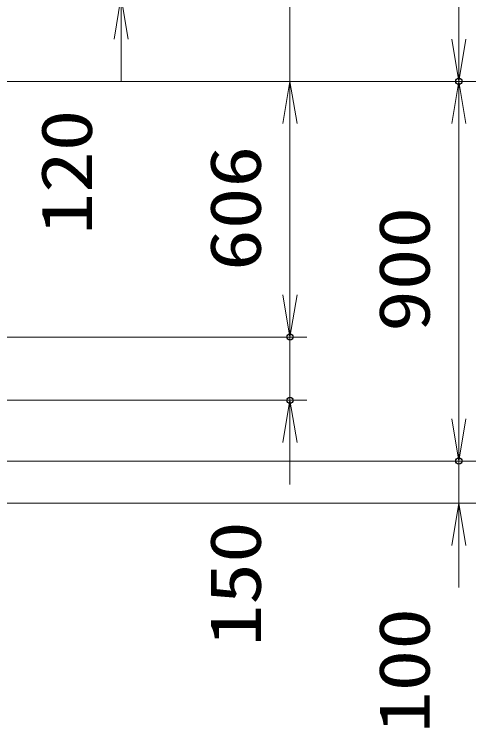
# Model space of a CAD drawing. Units: millimetres at full size. Extents: x -11880 to 11880, y -8400 to 8400.
# Drawn here: x 6532 to 7625, y -2386 to -694 of the extents above; entities that cross this region are included whole.
import ezdxf
from ezdxf.enums import TextEntityAlignment as Align

# ---------------------------------------------------------------- set-up
doc = ezdxf.new("R2010")
doc.units = ezdxf.units.MM
doc.header["$LTSCALE"] = 30
doc.header["$PDMODE"] = 32
doc.header["$PDSIZE"] = 15
doc.layers.add('0-4_寸法線', color=4, linetype='Continuous', lineweight=18)
doc.layers.add('0-5_0', color=7, linetype='Continuous', lineweight=18)
doc.layers.add('0-6_Defpoints', color=7, linetype='Continuous')
doc.styles.add('ＭＳ ゴシック', font='')
doc.styles.get('ＭＳ ゴシック').set_extended_font_data('MS Gothic')

# ---------------------------------------------------------------- blocks, each defined once
blk = doc.blocks.new('_Open')
at = {"layer": '0-5_0', "color": 4}
blk.add_line((-30, 5), (0, 0), dxfattribs=at)
blk.add_lwpolyline([(-30, -5), (0, 0), (-30, 0)], dxfattribs=at)

msp = doc.modelspace()

# ---------------------------------------------------------------- linework, layer by layer
at = {"layer": '0-4_寸法線'}
for p, q in [((7585.27, -853.37), (7585.27, 1146.63)), ((7185.27, -853.37), (7185.27, -653.37)), ((6785.27, -753.37), (6785.27, -853.37)), ((5628.04, -853.37), (7225.27, -853.37)), ((5628.04, -853.37), (7225.27, -853.37)), ((5628.04, -853.37), (7625.27, -853.37)), ((5628.04, -853.37), (7625.27, -853.37)), ((7185.27, -853.37), (7185.27, -1459.37)), ((7585.27, -1753.37), (7585.27, -853.37)), ((7185.27, -953.37), (7185.27, -1053.37)), ((7185.27, -1359.37), (7185.27, -1259.37)), ((5278.04, -1459.37), (7225.27, -1459.37)), ((5278.04, -1459.37), (7225.27, -1459.37)), ((7185.27, -1459.37), (7185.27, -1609.37)), ((7585.27, -1653.37), (7585.27, -1553.37)), ((5278.04, -1609.37), (7225.27, -1609.37)), ((7185.27, -1709.37), (7185.27, -1809.37)), ((5753.04, -1753.37), (7625.27, -1753.37)), ((5753.04, -1753.37), (7625.27, -1753.37)), ((7585.27, -1853.37), (7585.27, -1753.37)), ((5753.04, -1853.37), (7625.27, -1853.37)), ((7585.27, -1953.37), (7585.27, -2053.37))]:
    msp.add_line(p, q, dxfattribs=at)
at = {"layer": '0-6_Defpoints'}
for p in [(7585.27, -853.37), (7185.27, -1459.37), (7185.27, -1609.37), (7585.27, -1753.37)]:
    msp.add_point(p, dxfattribs=at)

# ---------------------------------------------------------------- block references
at = {"layer": '0-4_寸法線', "xscale": 3.333333, "yscale": 3.333333}
for p, rotation in [((6785.27, -653.37), 90), ((7585.27, -853.37), 270), ((7185.27, -853.37), 90), ((7185.27, -853.37), 90), ((7585.27, -853.37), 90), ((7185.27, -1459.37), 270), ((7185.27, -1459.37), 270), ((7185.27, -1609.37), 90), ((7585.27, -1753.37), 270), ((7585.27, -1753.37), 270), ((7585.27, -1853.37), 90)]:
    msp.add_blockref('_Open', p, dxfattribs=dict(at, rotation=rotation))

# ---------------------------------------------------------------- texts
at = {"layer": '0-4_寸法線', "color": 254, "style": 'ＭＳ ゴシック', "width": 1.2}
for s, p in [('120', (6752.58, -1216.93)), ('606', (7152.58, -1302.77)), ('900', (7552.58, -1447.37)), ('150', (7152.58, -2192.86)), ('100', (7552.58, -2398.57))]:
    msp.add_text(s, height=121.2, rotation=90, dxfattribs=at).set_placement(p, align=Align.BOTTOM_LEFT)

doc.saveas('drawing.dxf')
